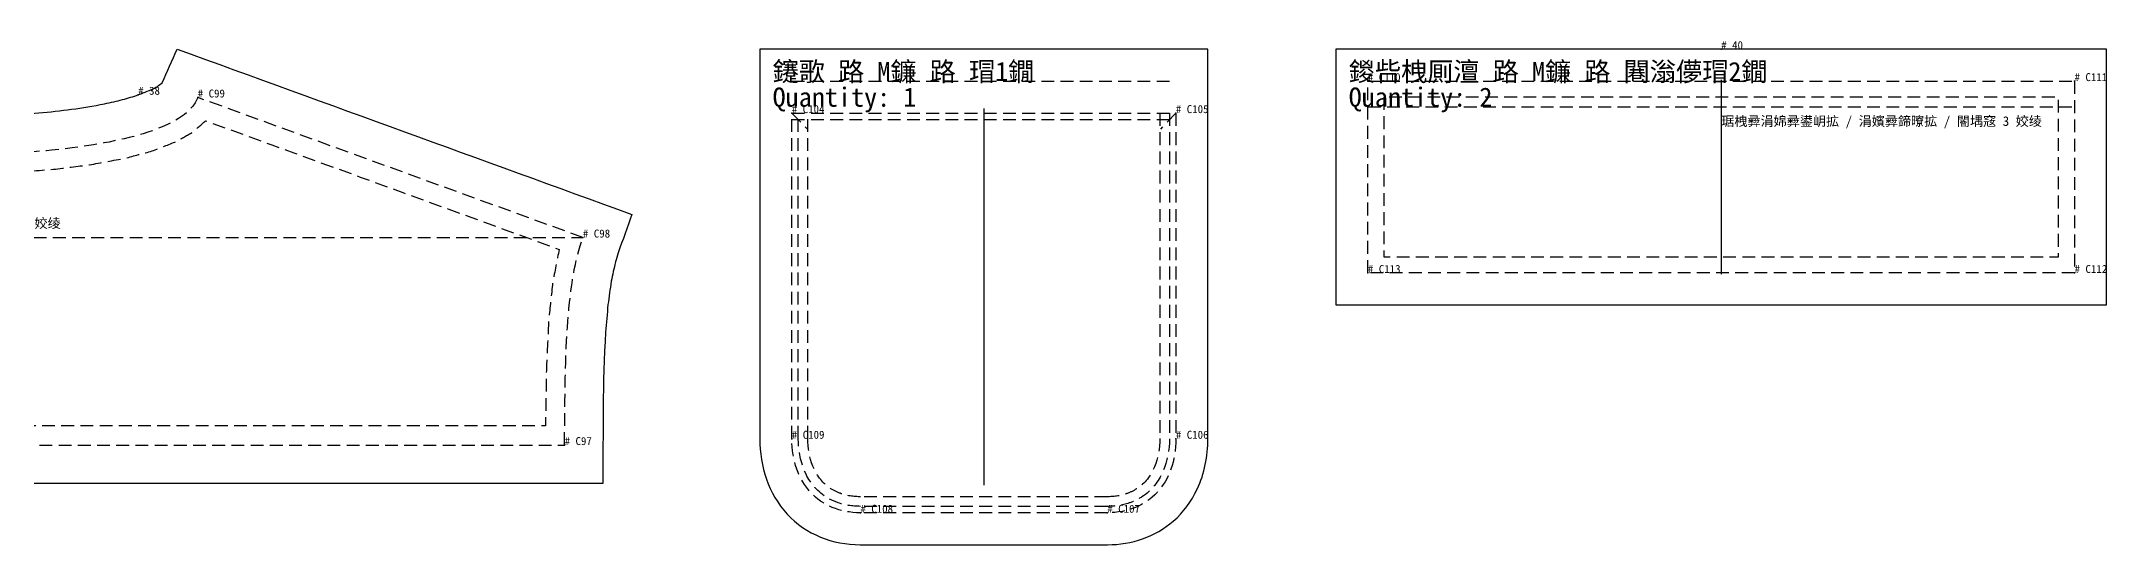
# Model space of a CAD drawing. Header units: millimetres. Extents: x 0 to 1565, y -2981 to 101.
# Drawn here: x 857 to 1502, y -1697 to -1539 of the extents above; entities that cross this region are included whole.
import ezdxf

# ---------------------------------------------------------------- set-up
doc = ezdxf.new("R2010")
doc.units = ezdxf.units.MM
doc.linetypes.add('DASHED', pattern=[6, 4, -2])
for name, color, linetype in [('1', 7, 'CONTINUOUS'), ('14', 7, 'DASHED'), ('15', 7, 'CONTINUOUS'), ('2', 7, 'CONTINUOUS'), ('4', 7, 'CONTINUOUS'), ('7', 7, 'CONTINUOUS'), ('8', 7, 'DASHED')]:
    doc.layers.add(name, color=color, linetype=linetype)
doc.styles.get("Standard").update_dxf_attribs({"font": 'simsun.ttf'})

# ---------------------------------------------------------------- blocks, each defined once
blk = doc.blocks.new('simon-yoke')
at = {"layer": '1'}
blk.add_open_spline([(832.254806, -1677.462603), (898.9404450000001, -1677.462603), (965.626084, -1677.462603), (1032.311723, -1677.462603), (1032.3734927342982, -1661.6984471527046), (1032.1776862909173, -1645.881586844635), (1033.148919, -1630.13409), (1033.3903046666667, -1627.2708943333332), (1033.6316903333334, -1624.4076986666666), (1033.873076, -1621.544503), (1034.2136766666667, -1619.1063436666666), (1034.5542773333334, -1616.6681843333333), (1034.894878, -1614.230025), (1035.3362283333333, -1612.2180286666667), (1035.7775786666666, -1610.2060323333333), (1036.2189290000001, -1608.1940359999999), (1036.5122753333335, -1607.2340426666667), (1036.8056216666666, -1606.2740493333333), (1037.098968, -1605.314056), (1038.510232, -1601.3235263333333), (1039.921496, -1597.3329966666668), (1041.33276, -1593.342467), (993.9733673333334, -1576.1050576666667), (946.6139746666668, -1558.8676483333334), (899.254582, -1541.630239), (897.7024123333333, -1545.14253), (896.1502426666667, -1548.654821), (894.598073, -1552.167112), (894.0960813333334, -1552.5434816666666), (893.5940896666667, -1552.9198513333333), (893.0920980000001, -1553.296221), (892.485727, -1553.6232046666667), (891.879356, -1553.9501883333332), (891.2729850000001, -1554.277172), (889.501519, -1554.9640286666668), (887.730053, -1555.6508853333332), (885.9585870000001, -1556.337742), (884.2666723333334, -1556.810606), (882.5747576666668, -1557.28347), (880.882843, -1557.756334), (878.9849723333334, -1558.166974), (877.0871016666667, -1558.577614), (875.1892310000001, -1558.988254), (868.4496685998212, -1560.2841950256363), (861.6154860150659, -1561.074529694198), (854.78297, -1561.671596), (852.27229, -1561.85324), (849.76161, -1562.034884), (847.25093, -1562.216528), (842.2522220000001, -1562.3924853333333), (837.253514, -1562.5684426666667), (832.254806, -1562.7444), (827.2560980000001, -1562.5684426666667), (822.25739, -1562.3924853333333), (817.258682, -1562.216528), (814.748002, -1562.034884), (812.2373220000001, -1561.85324), (809.7266420000001, -1561.671596), (807.0150176666667, -1561.3968836666666), (804.3033933333334, -1561.1221713333334), (801.591769, -1560.847459), (795.5642601510772, -1560.1521641091126), (789.5227219072334, -1559.2074229910277), (783.6267690000001, -1557.756334), (781.9348543333333, -1557.28347), (780.2429396666666, -1556.810606), (778.551025, -1556.337742), (776.7795590000001, -1555.6508853333332), (775.008093, -1554.9640286666668), (773.236627, -1554.277172), (772.630256, -1553.9501883333332), (772.0238850000001, -1553.6232046666667), (771.417514, -1553.296221), (770.9155223333333, -1552.9198513333333), (770.4135306666667, -1552.5434816666666), (769.9115390000001, -1552.167112), (768.3593693333333, -1548.654821), (766.8071996666667, -1545.14253), (765.25503, -1541.630239), (717.8956373333333, -1558.8676483333334), (670.5362446666667, -1576.1050576666667), (623.176852, -1593.342467), (624.588116, -1597.3329966666668), (625.99938, -1601.3235263333333), (627.410644, -1605.314056), (627.7039903333334, -1606.2740493333333), (627.9973366666667, -1607.2340426666667), (628.2906830000001, -1608.1940359999999), (628.7320333333333, -1610.2060323333333), (629.1733836666667, -1612.2180286666667), (629.614734, -1614.230025), (629.9553346666667, -1616.6681843333333), (630.2959353333333, -1619.1063436666666), (630.636536, -1621.544503), (630.8779216666667, -1624.4076986666666), (631.1193073333334, -1627.2708943333332), (631.3606930000001, -1630.13409), (631.5298106666667, -1633.9267656666666), (631.6989283333334, -1637.7194413333334), (631.868046, -1641.512117), (631.9480946666667, -1645.865136), (632.0281433333333, -1650.218155), (632.108192, -1654.571174), (632.138091, -1662.2016503333334), (632.16799, -1669.8321266666667), (632.197889, -1677.462603), (698.8835280000001, -1677.462603), (765.569167, -1677.462603), (832.254806, -1677.462603)], degree=3, knots=[0, 0, 0, 0, 1, 1, 1, 2, 2, 2, 3, 3, 3, 4, 4, 4, 5, 5, 5, 6, 6, 6, 7, 7, 7, 8, 8, 8, 9, 9, 9, 10, 10, 10, 11, 11, 11, 12, 12, 12, 13, 13, 13, 14, 14, 14, 15, 15, 15, 16, 16, 16, 17, 17, 17, 18, 18, 18, 19, 19, 19, 20, 20, 20, 21, 21, 21, 22, 22, 22, 23, 23, 23, 24, 24, 24, 25, 25, 25, 26, 26, 26, 27, 27, 27, 28, 28, 28, 29, 29, 29, 30, 30, 30, 31, 31, 31, 32, 32, 32, 33, 33, 33, 34, 34, 34, 35, 35, 35, 36, 36, 36, 36], dxfattribs=at)
at = {"layer": '14'}
for p, q in [((758.8148060000001, -1556.744422), (638.454806, -1600.5518793962801)), ((1026.054806, -1600.5518793962801), (905.694806, -1556.744422)), ((644.1676179583756, -1665.4626026409155), (832.254806, -1665.4626026409155)), ((832.254806, -1665.4626026409155), (1020.3419940416245, -1665.4626026409155))]:
    blk.add_line(p, q, dxfattribs=at)
for points in [[(832.254806, -1574.744422), (832.254806, -1574.744422), (765.3662702167917, -1574.744422), (758.8148060000001, -1556.744422)], [(905.694806, -1556.744422), (899.1433417832084, -1574.744422), (832.254806, -1574.744422), (832.254806, -1574.744422)], [(638.454806, -1600.5518793962801), (643.4194423598572, -1614.192105690791), (644.1043813887286, -1634.8832426669264), (644.1676179583756, -1665.4626026409155)], [(1020.3419940416245, -1665.4626026409155), (1020.4052306112715, -1634.8832426669264), (1021.0901696401429, -1614.192105690791), (1026.054806, -1600.5518793962801)]]:
    blk.add_open_spline(points, degree=3, dxfattribs=at)
blk.add_open_spline([(832.254806, -1659.462603), (892.9579353333334, -1659.462603), (953.6610646666667, -1659.462603), (1014.364194, -1659.462603), (1014.4592443333333, -1653.3024593333334), (1014.5542946666667, -1647.1423156666667), (1014.649345, -1640.982172), (1014.8919156666667, -1636.057314), (1015.1344863333334, -1631.132456), (1015.377057, -1626.207598), (1015.7861286666667, -1622.3496126666666), (1016.1952003333333, -1618.4916273333333), (1016.604272, -1614.633642), (1017.2849166666667, -1611.16924), (1017.9655613333334, -1607.7048379999999), (1018.646206, -1604.240436), (981.8169893333334, -1590.8356973333334), (944.9877726666667, -1577.4309586666666), (908.1585560000001, -1564.02622), (906.8097156666668, -1565.216192), (905.4608753333334, -1566.406164), (904.112035, -1567.596136), (902.4381476666667, -1568.5627136666667), (900.7642603333334, -1569.5292913333333), (899.090373, -1570.495869), (896.544759, -1571.490657), (893.999145, -1572.485445), (891.453531, -1573.480233), (888.6359753333334, -1574.2364453333332), (885.8184196666667, -1574.9926576666667), (883.000864, -1575.74887), (879.2685506666667, -1576.4382643333333), (875.5362373333334, -1577.1276586666665), (871.803924, -1577.817053), (868.0732746666667, -1578.2803116666666), (864.3426253333333, -1578.7435703333333), (860.611976, -1579.206829), (855.9061133333333, -1579.5675453333333), (851.2002506666666, -1579.9282616666667), (846.4943880000001, -1580.288978), (841.7478606666667, -1580.4407963333333), (837.0013333333334, -1580.5926146666666), (832.254806, -1580.744433), (827.5082786666667, -1580.5926146666666), (822.7617513333333, -1580.4407963333333), (818.015224, -1580.288978), (813.3093613333334, -1579.9282616666667), (808.6034986666667, -1579.5675453333333), (803.897636, -1579.206829), (800.1669866666667, -1578.7435703333333), (796.4363373333333, -1578.2803116666666), (792.705688, -1577.817053), (788.9733746666667, -1577.1276586666665), (785.2410613333334, -1576.4382643333333), (781.5087480000001, -1575.74887), (778.6911923333333, -1574.9926576666667), (775.8736366666667, -1574.2364453333332), (773.0560810000001, -1573.480233), (770.5104670000001, -1572.485445), (767.9648530000001, -1571.490657), (765.4192390000001, -1570.495869), (763.7453516666667, -1569.5292913333333), (762.0714643333333, -1568.5627136666667), (760.3975770000001, -1567.596136), (759.0487366666666, -1566.406164), (757.6998963333333, -1565.216192), (756.351056, -1564.02622), (719.5218393333333, -1577.4309586666666), (682.6926226666667, -1590.8356973333334), (645.863406, -1604.240436), (646.5440506666666, -1607.704838), (647.2246953333333, -1611.16924), (647.90534, -1614.633642), (648.3144116666667, -1618.4916273333333), (648.7234833333333, -1622.3496126666666), (649.132555, -1626.207598), (649.3751256666667, -1631.132456), (649.6176963333334, -1636.057314), (649.860267, -1640.982172), (649.9553173333334, -1647.1423156666667), (650.0503676666667, -1653.3024593333332), (650.1454180000001, -1659.462603), (710.8485473333334, -1659.462603), (771.5516766666667, -1659.462603), (832.254806, -1659.462603)], degree=3, knots=[0, 0, 0, 0, 1, 1, 1, 2, 2, 2, 3, 3, 3, 4, 4, 4, 5, 5, 5, 6, 6, 6, 7, 7, 7, 8, 8, 8, 9, 9, 9, 10, 10, 10, 11, 11, 11, 12, 12, 12, 13, 13, 13, 14, 14, 14, 15, 15, 15, 16, 16, 16, 17, 17, 17, 18, 18, 18, 19, 19, 19, 20, 20, 20, 21, 21, 21, 22, 22, 22, 23, 23, 23, 24, 24, 24, 25, 25, 25, 26, 26, 26, 27, 27, 27, 28, 28, 28, 28], dxfattribs=at)
at = {"layer": '2'}
for p in [(758.8148060000001, -1556.744422), (905.694806, -1556.744422), (832.254806, -1574.744422), (638.454806, -1600.5518793962801), (1026.054806, -1600.5518793962801), (644.1676179583756, -1665.4626026409155), (832.254806, -1665.4626026409155), (1020.3419940416245, -1665.4626026409155)]:
    blk.add_point(p, dxfattribs=at)
at = {"layer": '4'}
for p in [(801.591769, -1560.847459, 3), (887.107917, -1555.892108, 3), (832.254618, -1677.462603, 3)]:
    blk.add_point(p, dxfattribs=at)
at = {"layer": '7'}
blk.add_line((832.254806, -1576.51058436), (832.254806, -1663.69641864), dxfattribs=at)
at = {"layer": '8'}
blk.add_line((638.454806, -1600.5518793962801), (1026.054806, -1600.5518793962801), dxfattribs=at)
at = {"layer": '1'}
blk.add_text('Quantity: 2', height=6, dxfattribs=at).set_placement((627.176852, -1559.630239))
at = {"layer": '15'}
blk.add_text('杩囪偐 路 M鐮 路 瑁2鐗', height=6, dxfattribs=at).set_placement((627.176852, -1551.630239))
at = {"layer": '2'}
for s, p in [('# C101', (758.8148060000001, -1556.744422)), ('# C99', (905.694806, -1556.744422)), ('# C100', (832.254806, -1574.744422)), ('# C102', (638.454806, -1600.5518793962801)), ('# C98', (1026.054806, -1600.5518793962801)), ('# C103', (644.1676179583756, -1665.4626026409155)), ('# C96', (832.254806, -1665.4626026409155)), ('# C97', (1020.3419940416245, -1665.4626026409155))]:
    blk.add_text(s, height=2.5, dxfattribs=at).set_placement(p)
at = {"layer": '4'}
for s, p in [('# 38', (887.107917, -1555.892108)), ('# 39', (801.591769, -1560.847459)), ('# 37', (832.254618, -1677.462603))]:
    blk.add_text(s, height=2.5, dxfattribs=at).set_placement(p)
at = {"layer": '8'}
blk.add_text('鑲╁ 387.6 姣绫', height=3, dxfattribs=at).set_placement((832.254806, -1597.5518793962801))
blk = doc.blocks.new('shirt-chest-pocket')
at = {"layer": '1'}
blk.add_open_spline([(1081.33276, -1541.630239), (1127.9994266666667, -1541.630239), (1174.6660933333333, -1541.630239), (1221.33276, -1541.630239), (1221.33276, -1582.2690266666668), (1221.33276, -1622.9078143333334), (1221.33276, -1663.5466020000001), (1221.3271721855806, -1668.9337690646914), (1220.3040870827385, -1674.3541898173178), (1218.009152, -1679.248145), (1216.2275822901572, -1683.0473471562502), (1213.6961096855443, -1686.4856949383711), (1210.527186, -1689.24404), (1204.8512917320313, -1694.1845423528328), (1197.4537394748786, -1696.6164252732501), (1189.979467, -1696.630239), (1164.2149956666667, -1696.630239), (1138.4505243333333, -1696.630239), (1112.686053, -1696.630239), (1104.1285904146287, -1696.614423353698), (1095.7509622667374, -1693.390673157793), (1089.886239, -1687.058999), (1084.0068241801787, -1680.7114635435971), (1081.3416214778256, -1672.0898816984015), (1081.33276, -1663.5466020000001), (1081.33276, -1622.9078143333334), (1081.33276, -1582.2690266666668), (1081.33276, -1541.630239)], degree=3, knots=[0, 0, 0, 0, 1, 1, 1, 2, 2, 2, 3, 3, 3, 4, 4, 4, 5, 5, 5, 6, 6, 6, 7, 7, 7, 8, 8, 8, 9, 9, 9, 9], dxfattribs=at)
at = {"layer": '14'}
for p, q in [((1091.33276, -1561.630239), (1211.33276, -1561.630239)), ((1091.33276, -1663.4820908518518), (1091.33276, -1561.630239)), ((1093.33276, -1663.4820908518518), (1093.33276, -1561.630239)), ((1096.33276, -1663.4820908518518), (1096.33276, -1561.630239)), ((1206.33276, -1561.630239), (1206.33276, -1663.4820908518518)), ((1209.33276, -1561.630239), (1209.33276, -1663.4820908518518)), ((1211.33276, -1561.630239), (1211.33276, -1663.4820908518518)), ((1091.33276, -1563.630239), (1211.33276, -1563.630239)), ((1189.9041885714287, -1681.630239), (1112.7613314285713, -1681.630239)), ((1189.9041885714287, -1684.630239), (1112.7613314285713, -1684.630239)), ((1189.9041885714287, -1686.630239), (1112.7613314285713, -1686.630239))]:
    blk.add_line(p, q, dxfattribs=at)
for points in [[(1112.7613314285713, -1686.630239), (1099.9041885714287, -1686.630239), (1091.33276, -1677.3709797407407), (1091.33276, -1663.4820908518518)], [(1211.33276, -1663.4820908518518), (1211.33276, -1677.3709797407407), (1202.7613314285713, -1686.630239), (1189.9041885714287, -1686.630239)]]:
    blk.add_open_spline(points, degree=3, dxfattribs=at)
for points in [[(1112.7914412559614, -1684.6304656632706), (1110.2489315102603, -1684.5921840599638), (1107.742744882646, -1684.2509492293714), (1105.3512990861389, -1683.3542360311603), (1103.9819004215956, -1682.8407567551917), (1102.6745741256127, -1682.1622218911925), (1101.4739626424848, -1681.3264428296918), (1095.6462370494496, -1677.2696008826695), (1093.4206968231408, -1670.2845572479291), (1093.3325935404846, -1663.4562875506506)], [(1112.8366059970463, -1681.630805658176), (1110.6390423102434, -1681.5977177766283), (1108.47319485449, -1681.3203188688487), (1106.404974995853, -1680.544876981225), (1105.2690902556028, -1680.1189974000845), (1104.1841975589582, -1679.5571900939742), (1103.1882777669264, -1678.8639126367295), (1098.1664893263728, -1675.368156503814), (1096.4078135296645, -1669.2667099288196), (1096.3323438512114, -1663.4175825988486)], [(1206.3331761487884, -1663.4175825988484), (1206.2554576512102, -1669.4410001825206), (1204.3696569207953, -1675.724840673136), (1199.0544212453385, -1679.1470754251689), (1198.02501359625, -1679.8098634642743), (1196.9105767597339, -1680.3364784422688), (1195.7503742973593, -1680.7261495066637), (1193.8315110776705, -1681.370627946844), (1191.844474744261, -1681.6004581258335), (1189.828914002954, -1681.630805658176)], [(1209.3329264595154, -1663.4562875506506), (1209.2420749213811, -1670.497555322859), (1206.8526313121047, -1677.6946949300673), (1200.6788417228377, -1681.6698079723953), (1199.4409022428135, -1682.466879090791), (1198.101319059119, -1683.101657903221), (1196.7060185165628, -1683.570340921287), (1194.493101302972, -1684.3136622966915), (1192.1996239863586, -1684.5954508120633), (1189.8740787440388, -1684.6304656632706)]]:
    blk.add_open_spline(points, degree=3, knots=[0, 0, 0, 0, 1, 1, 1, 2, 2, 2, 3, 3, 3, 3], dxfattribs=at)
at = {"layer": '2'}
for p in [(1091.33276, -1561.630239), (1211.33276, -1561.630239), (1091.33276, -1663.4820908518518), (1211.33276, -1663.4820908518518), (1112.7613314285713, -1686.630239), (1189.9041885714287, -1686.630239)]:
    blk.add_point(p, dxfattribs=at)
at = {"layer": '7'}
blk.add_line((1151.33276, -1560.230239), (1151.33276, -1678.0302390000002), dxfattribs=at)
at = {"layer": '8'}
for p, q in [((1091.33276, -1551.630239), (1211.33276, -1551.630239)), ((1091.33276, -1561.630239), (1211.33276, -1561.630239)), ((1091.33276, -1561.630239), (1096.180482797328, -1566.6799502472168)), ((1211.33276, -1561.630239), (1206.485037202672, -1566.6799502472168))]:
    blk.add_line(p, q, dxfattribs=at)
at = {"layer": '1'}
blk.add_text('Quantity: 1', height=6, dxfattribs=at).set_placement((1085.33276, -1559.630239))
at = {"layer": '15'}
blk.add_text('鑳歌 路 M鐮 路 瑁1鐗', height=6, dxfattribs=at).set_placement((1085.33276, -1551.630239))
at = {"layer": '2'}
for s, p in [('# C104', (1091.33276, -1561.630239)), ('# C105', (1211.33276, -1561.630239)), ('# C109', (1091.33276, -1663.4820908518518)), ('# C106', (1211.33276, -1663.4820908518518)), ('# C108', (1112.7613314285713, -1686.630239)), ('# C107', (1189.9041885714287, -1686.630239))]:
    blk.add_text(s, height=2.5, dxfattribs=at).set_placement(p)
blk = doc.blocks.new('simon-cuff-inner')
at = {"layer": '1'}
blk.add_open_spline([(1261.33276, -1541.630239), (1341.5994266666667, -1541.630239), (1421.8660933333333, -1541.630239), (1502.13276, -1541.630239), (1502.13276, -1568.2969056666668), (1502.13276, -1594.9635723333333), (1502.13276, -1621.630239), (1421.8660933333333, -1621.630239), (1341.5994266666667, -1621.630239), (1261.33276, -1621.630239), (1261.33276, -1594.9635723333333), (1261.33276, -1568.2969056666668), (1261.33276, -1541.630239)], degree=3, knots=[0, 0, 0, 0, 1, 1, 1, 2, 2, 2, 3, 3, 3, 4, 4, 4, 4], dxfattribs=at)
at = {"layer": '14'}
for p, q in [((1271.33276, -1551.630239), (1492.13276, -1551.630239)), ((1271.33276, -1611.630239), (1271.33276, -1551.630239)), ((1492.13276, -1551.630239), (1492.13276, -1611.630239)), ((1271.33276, -1559.630239), (1492.13276, -1559.630239)), ((1492.13276, -1611.630239), (1271.33276, -1611.630239))]:
    blk.add_line(p, q, dxfattribs=at)
blk.add_open_spline([(1276.33276, -1556.630239), (1346.5994266666667, -1556.630239), (1416.8660933333333, -1556.630239), (1487.13276, -1556.630239), (1487.13276, -1573.2969056666668), (1487.13276, -1589.9635723333333), (1487.13276, -1606.630239), (1416.8660933333333, -1606.630239), (1346.5994266666667, -1606.630239), (1276.33276, -1606.630239), (1276.33276, -1589.9635723333333), (1276.33276, -1573.2969056666668), (1276.33276, -1556.630239)], degree=3, knots=[0, 0, 0, 0, 1, 1, 1, 2, 2, 2, 3, 3, 3, 4, 4, 4, 4], dxfattribs=at)
at = {"layer": '2'}
for p in [(1271.33276, -1551.630239), (1492.13276, -1551.630239), (1271.33276, -1611.630239), (1492.13276, -1611.630239)]:
    blk.add_point(p, dxfattribs=at)
at = {"layer": '4'}
blk.add_point((1381.73276, -1541.630239, 3), dxfattribs=at)
at = {"layer": '7'}
blk.add_line((1381.73276, -1551.230239), (1381.73276, -1612.0302390000002), dxfattribs=at)
at = {"layer": '1'}
blk.add_text('Quantity: 2', height=6, dxfattribs=at).set_placement((1265.33276, -1559.630239))
at = {"layer": '15'}
blk.add_text('鍐呰栧厠澶 路 M鐮 路 闀滃儚瑁2鐗', height=6, dxfattribs=at).set_placement((1265.33276, -1551.630239))
at = {"layer": '2'}
for s, p in [('# C110', (1271.33276, -1551.630239)), ('# C111', (1492.13276, -1551.630239)), ('# C113', (1271.33276, -1611.630239)), ('# C112', (1492.13276, -1611.630239))]:
    blk.add_text(s, height=2.5, dxfattribs=at).set_placement(p)
at = {"layer": '4'}
blk.add_text('# 40', height=2.5, dxfattribs=at).set_placement((1381.73276, -1541.630239))
at = {"layer": '8'}
blk.add_text('琚栧彛涓婂彛鍙岄拡 / 涓嬪彛鍗曢拡 / 閽堣窛 3 姣绫', height=3, dxfattribs=at).set_placement((1381.73276, -1565.630239))

msp = doc.modelspace()

# ---------------------------------------------------------------- block references
for name in ['simon-yoke', 'shirt-chest-pocket', 'simon-cuff-inner']:
    msp.add_blockref(name, (0, 0))

doc.saveas('drawing.dxf')
